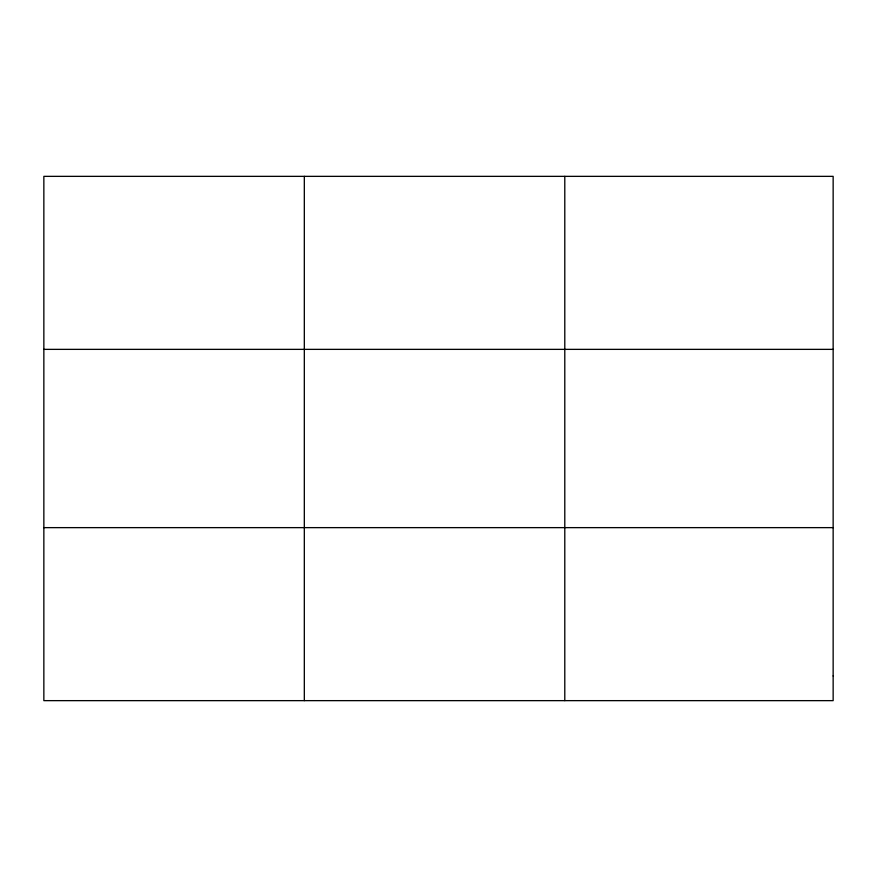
<?xml version="1.0" encoding="UTF-8"?>
<svg xmlns="http://www.w3.org/2000/svg" width="877" height="877" viewBox="0 0 877 877"><rect width="100%" height="100%" fill="white"/><g stroke="black" fill="none" stroke-linecap="round" stroke-linejoin="round"><path stroke-width="1.32" d="M304.319 176.354L304.319 700.646M564.788 176.354L564.788 700.646M43.85 349.364L833.15 349.364M43.85 527.636L833.15 527.636M833.15 675.937L833.15 700.646L43.85 700.646L43.85 176.354L833.15 176.354L833.15 675.937"/></g></svg>
